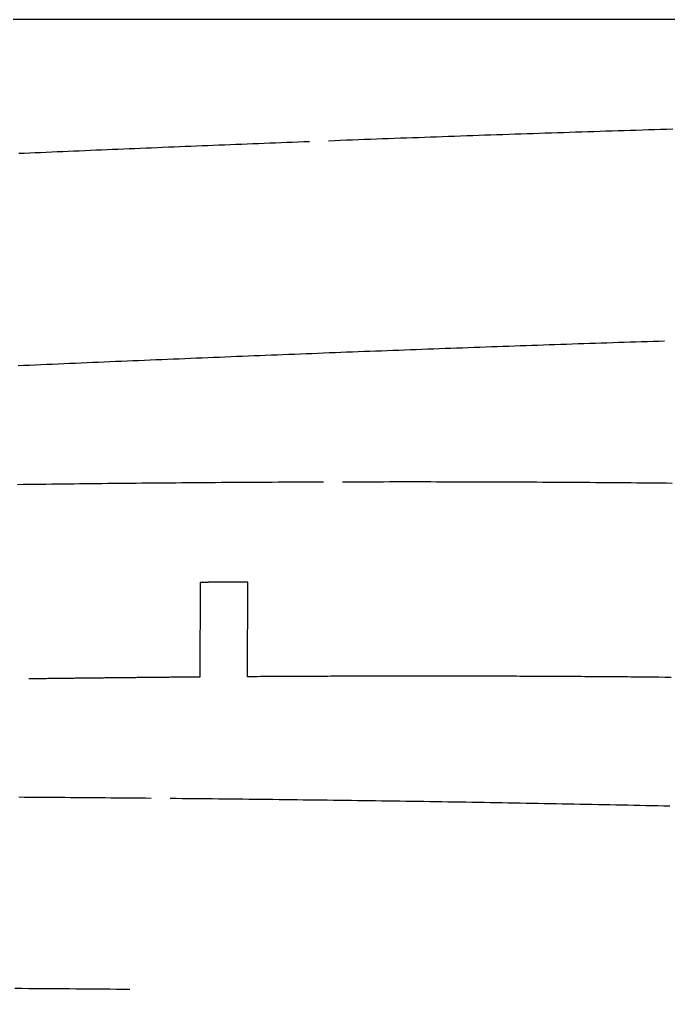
# Model space of a CAD drawing. Extents: x -537 to 363, y 432 to 791.
# Drawn here: x -357.4 to -323.3, y 740 to 791.1 of the extents above; entities that cross this region are included whole.
import ezdxf

# ---------------------------------------------------------------- set-up
doc = ezdxf.new("R2010")
doc.units = 0
doc.layers.get('0').update_dxf_attribs({"linetype": 'CONTINUOUS'})
doc.layers.add('90X10', color=1, linetype='CONTINUOUS')

msp = doc.modelspace()

# ---------------------------------------------------------------- linework, layer by layer
for p, q in [((-347.934, 761.465), (-347.947, 756.486)), ((-345.446, 756.504), (-345.433, 761.484))]:
    msp.add_line(p, q)
for points in [[(-323.078, 785.299, 0), (-323.397, 785.289, 0), (-323.717, 785.28, 0), (-324.037, 785.27, 0), (-324.357, 785.26, 0), (-324.676, 785.25, 0), (-324.996, 785.24, 0), (-325.315, 785.23, 0), (-325.635, 785.22, 0), (-325.954, 785.21, 0), (-326.274, 785.2, 0), (-326.593, 785.19, 0), (-326.912, 785.18, 0), (-327.232, 785.17, 0), (-327.551, 785.16, 0), (-327.87, 785.149, 0), (-328.189, 785.139, 0), (-328.508, 785.129, 0), (-328.827, 785.118, 0), (-329.146, 785.108, 0), (-329.465, 785.097, 0), (-329.783, 785.087, 0), (-330.102, 785.076, 0), (-330.421, 785.065, 0), (-330.739, 785.055, 0), (-331.058, 785.044, 0), (-331.376, 785.033, 0), (-331.694, 785.022, 0), (-332.012, 785.011, 0), (-332.33, 785.001, 0), (-332.648, 784.99, 0), (-332.966, 784.979, 0), (-333.284, 784.968, 0), (-333.602, 784.957, 0), (-333.919, 784.945, 0), (-334.237, 784.934, 0), (-334.554, 784.923, 0), (-334.872, 784.912, 0), (-335.189, 784.901, 0), (-335.506, 784.889, 0), (-335.823, 784.878, 0), (-336.14, 784.867, 0), (-336.456, 784.855, 0), (-336.773, 784.844, 0), (-337.089, 784.832, 0), (-337.406, 784.821, 0), (-337.722, 784.809, 0), (-338.038, 784.798, 0), (-338.354, 784.786, 0), (-338.67, 784.775, 0), (-338.986, 784.763, 0), (-339.301, 784.751, 0), (-339.617, 784.739, 0), (-339.932, 784.728, 0), (-340.247, 784.716, 0), (-340.562, 784.704, 0), (-340.877, 784.692, 0), (-341.192, 784.68, 0)], [(-342.191, 784.642, 0), (-342.49, 784.631, 0), (-342.788, 784.619, 0), (-343.086, 784.608, 0), (-343.385, 784.596, 0), (-343.683, 784.585, 0), (-343.981, 784.573, 0), (-344.278, 784.562, 0), (-344.576, 784.55, 0), (-344.873, 784.538, 0), (-345.171, 784.527, 0), (-345.468, 784.515, 0), (-345.765, 784.503, 0), (-346.061, 784.491, 0), (-346.358, 784.48, 0), (-346.654, 784.468, 0), (-346.951, 784.456, 0), (-347.247, 784.444, 0), (-347.542, 784.432, 0), (-347.838, 784.42, 0), (-348.134, 784.408, 0), (-348.429, 784.396, 0), (-348.724, 784.384, 0), (-349.019, 784.372, 0), (-349.314, 784.36, 0), (-349.609, 784.348, 0), (-349.903, 784.336, 0), (-350.197, 784.324, 0), (-350.491, 784.312, 0), (-350.785, 784.3, 0), (-351.079, 784.288, 0), (-351.372, 784.276, 0), (-351.665, 784.264, 0), (-351.958, 784.251, 0), (-352.251, 784.239, 0), (-352.544, 784.227, 0), (-352.836, 784.215, 0), (-353.128, 784.202, 0), (-353.42, 784.19, 0), (-353.712, 784.178, 0), (-354.003, 784.165, 0), (-354.295, 784.153, 0), (-354.586, 784.141, 0), (-354.877, 784.128, 0), (-355.167, 784.116, 0), (-355.458, 784.103, 0), (-355.748, 784.091, 0), (-356.038, 784.079, 0), (-356.328, 784.066, 0), (-356.617, 784.054, 0), (-356.906, 784.041, 0), (-357.195, 784.029, 0), (-357.484, 784.016, 0)], [(-323.507, 774.153, 0), (-323.81, 774.144, 0), (-324.113, 774.134, 0), (-324.416, 774.124, 0), (-324.719, 774.115, 0), (-325.023, 774.105, 0), (-325.326, 774.095, 0), (-325.629, 774.085, 0), (-325.933, 774.075, 0), (-326.236, 774.065, 0), (-326.54, 774.055, 0), (-326.843, 774.045, 0), (-327.147, 774.035, 0), (-327.45, 774.025, 0), (-327.754, 774.015, 0), (-328.058, 774.005, 0), (-328.362, 773.995, 0), (-328.666, 773.984, 0), (-328.97, 773.974, 0), (-329.274, 773.964, 0), (-329.578, 773.953, 0), (-329.882, 773.943, 0), (-330.186, 773.932, 0), (-330.49, 773.922, 0), (-330.794, 773.911, 0), (-331.098, 773.901, 0), (-331.402, 773.89, 0), (-331.707, 773.879, 0), (-332.011, 773.869, 0), (-332.315, 773.858, 0), (-332.62, 773.847, 0), (-332.924, 773.836, 0), (-333.228, 773.826, 0), (-333.533, 773.815, 0), (-333.837, 773.804, 0), (-334.142, 773.793, 0), (-334.446, 773.782, 0), (-334.751, 773.771, 0), (-335.055, 773.76, 0), (-335.36, 773.749, 0), (-335.664, 773.737, 0), (-335.969, 773.726, 0), (-336.273, 773.715, 0), (-336.578, 773.704, 0), (-336.882, 773.692, 0), (-337.187, 773.681, 0), (-337.491, 773.67, 0), (-337.796, 773.658, 0), (-338.101, 773.647, 0), (-338.405, 773.635, 0), (-338.71, 773.624, 0), (-339.014, 773.612, 0), (-339.319, 773.601, 0), (-339.623, 773.589, 0), (-339.928, 773.578, 0), (-340.232, 773.566, 0), (-340.537, 773.554, 0), (-340.841, 773.542, 0), (-341.146, 773.531, 0), (-341.45, 773.519, 0), (-341.755, 773.507, 0), (-342.059, 773.495, 0), (-342.363, 773.483, 0), (-342.668, 773.471, 0), (-342.972, 773.459, 0), (-343.276, 773.447, 0), (-343.581, 773.435, 0), (-343.885, 773.423, 0), (-344.189, 773.411, 0), (-344.493, 773.399, 0), (-344.797, 773.387, 0), (-345.102, 773.375, 0), (-345.406, 773.363, 0), (-345.71, 773.35, 0), (-346.014, 773.338, 0), (-346.317, 773.326, 0), (-346.621, 773.314, 0), (-346.925, 773.301, 0), (-347.229, 773.289, 0), (-347.533, 773.277, 0), (-347.836, 773.264, 0), (-348.14, 773.252, 0), (-348.444, 773.239, 0), (-348.747, 773.227, 0), (-349.051, 773.214, 0), (-349.354, 773.202, 0), (-349.657, 773.189, 0), (-349.961, 773.176, 0), (-350.264, 773.164, 0), (-350.567, 773.151, 0), (-350.87, 773.138, 0), (-351.173, 773.126, 0), (-351.476, 773.113, 0), (-351.779, 773.1, 0), (-352.082, 773.087, 0), (-352.385, 773.075, 0), (-352.687, 773.062, 0), (-352.99, 773.049, 0), (-353.292, 773.036, 0), (-353.595, 773.023, 0), (-353.897, 773.01, 0), (-354.199, 772.997, 0), (-354.502, 772.984, 0), (-354.804, 772.971, 0), (-355.106, 772.958, 0), (-355.408, 772.945, 0), (-355.709, 772.932, 0), (-356.011, 772.919, 0), (-356.313, 772.906, 0), (-356.614, 772.893, 0), (-356.916, 772.88, 0), (-357.217, 772.866, 0), (-357.518, 772.853, 0)], [(-341.449, 766.739, 0), (-341.748, 766.738, 0), (-342.048, 766.736, 0), (-342.347, 766.735, 0), (-342.646, 766.734, 0), (-342.945, 766.733, 0), (-343.245, 766.732, 0), (-343.544, 766.73, 0), (-343.843, 766.729, 0), (-344.142, 766.727, 0), (-344.441, 766.726, 0), (-344.74, 766.724, 0), (-345.039, 766.722, 0), (-345.338, 766.721, 0), (-345.637, 766.719, 0), (-345.935, 766.717, 0), (-346.234, 766.715, 0), (-346.533, 766.713, 0), (-346.832, 766.711, 0), (-347.13, 766.709, 0), (-347.429, 766.707, 0), (-347.727, 766.705, 0), (-348.026, 766.702, 0), (-348.324, 766.7, 0), (-348.622, 766.698, 0), (-348.921, 766.695, 0), (-349.219, 766.693, 0), (-349.517, 766.69, 0), (-349.815, 766.688, 0), (-350.113, 766.685, 0), (-350.411, 766.682, 0), (-350.709, 766.68, 0), (-351.007, 766.677, 0), (-351.305, 766.674, 0), (-351.603, 766.671, 0), (-351.9, 766.668, 0), (-352.198, 766.665, 0), (-352.496, 766.662, 0), (-352.793, 766.659, 0), (-353.091, 766.656, 0), (-353.388, 766.653, 0), (-353.686, 766.649, 0), (-353.983, 766.646, 0), (-354.28, 766.643, 0), (-354.577, 766.639, 0), (-354.874, 766.636, 0), (-355.172, 766.632, 0), (-355.469, 766.629, 0), (-355.765, 766.625, 0), (-356.062, 766.621, 0), (-356.359, 766.618, 0), (-356.656, 766.614, 0), (-356.953, 766.61, 0), (-357.249, 766.606, 0), (-357.546, 766.602, 0)], [(-323.102, 766.673, 0), (-323.412, 766.676, 0), (-323.723, 766.679, 0), (-324.033, 766.682, 0), (-324.343, 766.686, 0), (-324.654, 766.689, 0), (-324.964, 766.692, 0), (-325.274, 766.694, 0), (-325.584, 766.697, 0), (-325.895, 766.7, 0), (-326.205, 766.703, 0), (-326.515, 766.705, 0), (-326.825, 766.708, 0), (-327.135, 766.71, 0), (-327.445, 766.712, 0), (-327.756, 766.715, 0), (-328.066, 766.717, 0), (-328.376, 766.719, 0), (-328.686, 766.721, 0), (-328.996, 766.723, 0), (-329.306, 766.725, 0), (-329.616, 766.726, 0), (-329.926, 766.728, 0), (-330.236, 766.73, 0), (-330.546, 766.731, 0), (-330.856, 766.733, 0), (-331.166, 766.734, 0), (-331.475, 766.735, 0), (-331.785, 766.737, 0), (-332.095, 766.738, 0), (-332.405, 766.739, 0), (-332.715, 766.74, 0), (-333.024, 766.741, 0), (-333.334, 766.742, 0), (-333.644, 766.742, 0), (-333.954, 766.743, 0), (-334.263, 766.744, 0), (-334.573, 766.744, 0), (-334.882, 766.745, 0), (-335.192, 766.745, 0), (-335.501, 766.745, 0), (-335.811, 766.746, 0), (-336.12, 766.746, 0), (-336.43, 766.746, 0), (-336.739, 766.746, 0), (-337.048, 766.746, 0), (-337.358, 766.746, 0), (-337.667, 766.746, 0), (-337.976, 766.746, 0), (-338.286, 766.745, 0), (-338.595, 766.745, 0), (-338.904, 766.745, 0), (-339.213, 766.744, 0), (-339.522, 766.744, 0), (-339.831, 766.743, 0), (-340.14, 766.742, 0), (-340.449, 766.741, 0)], [(-345.433, 761.484, 0), (-345.441, 761.484, 0), (-345.448, 761.484, 0), (-345.456, 761.484, 0), (-345.464, 761.483, 0), (-345.472, 761.483, 0), (-345.48, 761.483, 0), (-345.487, 761.483, 0), (-345.495, 761.483, 0), (-345.503, 761.483, 0), (-345.511, 761.483, 0), (-345.519, 761.483, 0), (-345.527, 761.483, 0), (-345.534, 761.483, 0), (-345.542, 761.483, 0), (-345.55, 761.483, 0), (-345.558, 761.483, 0), (-345.566, 761.483, 0), (-345.573, 761.483, 0), (-345.581, 761.483, 0), (-345.589, 761.483, 0), (-345.597, 761.483, 0), (-345.605, 761.483, 0), (-345.613, 761.482, 0), (-345.62, 761.482, 0), (-345.628, 761.482, 0), (-345.636, 761.482, 0), (-345.644, 761.482, 0), (-345.652, 761.482, 0), (-345.659, 761.482, 0), (-345.667, 761.482, 0), (-345.675, 761.482, 0), (-345.683, 761.482, 0), (-345.691, 761.482, 0), (-345.699, 761.482, 0), (-345.706, 761.482, 0), (-345.714, 761.482, 0), (-345.722, 761.482, 0), (-345.73, 761.482, 0), (-345.738, 761.482, 0), (-345.746, 761.482, 0), (-345.753, 761.482, 0), (-345.761, 761.481, 0), (-345.769, 761.481, 0), (-345.777, 761.481, 0), (-345.785, 761.481, 0), (-345.792, 761.481, 0), (-345.8, 761.481, 0), (-345.808, 761.481, 0), (-345.816, 761.481, 0), (-345.824, 761.481, 0), (-345.832, 761.481, 0), (-345.839, 761.481, 0), (-345.847, 761.481, 0), (-345.855, 761.481, 0), (-345.863, 761.481, 0), (-345.871, 761.481, 0), (-345.879, 761.481, 0), (-345.886, 761.481, 0), (-345.894, 761.481, 0), (-345.902, 761.481, 0), (-345.91, 761.48, 0), (-345.918, 761.48, 0), (-345.925, 761.48, 0), (-345.933, 761.48, 0), (-345.941, 761.48, 0), (-345.949, 761.48, 0), (-345.957, 761.48, 0), (-345.965, 761.48, 0), (-345.972, 761.48, 0), (-345.98, 761.48, 0), (-345.988, 761.48, 0), (-345.996, 761.48, 0), (-346.004, 761.48, 0), (-346.012, 761.48, 0), (-346.019, 761.48, 0), (-346.027, 761.48, 0), (-346.035, 761.48, 0), (-346.043, 761.48, 0), (-346.051, 761.479, 0), (-346.059, 761.479, 0), (-346.066, 761.479, 0), (-346.074, 761.479, 0), (-346.082, 761.479, 0), (-346.09, 761.479, 0), (-346.098, 761.479, 0), (-346.105, 761.479, 0), (-346.113, 761.479, 0), (-346.121, 761.479, 0), (-346.129, 761.479, 0), (-346.137, 761.479, 0), (-346.145, 761.479, 0), (-346.152, 761.479, 0), (-346.16, 761.479, 0), (-346.168, 761.479, 0), (-346.176, 761.479, 0), (-346.184, 761.479, 0), (-346.192, 761.479, 0), (-346.199, 761.478, 0), (-346.207, 761.478, 0), (-346.215, 761.478, 0), (-346.223, 761.478, 0), (-346.231, 761.478, 0), (-346.239, 761.478, 0), (-346.246, 761.478, 0), (-346.254, 761.478, 0), (-346.262, 761.478, 0), (-346.27, 761.478, 0), (-346.278, 761.478, 0), (-346.286, 761.478, 0), (-346.293, 761.478, 0), (-346.301, 761.478, 0), (-346.309, 761.478, 0), (-346.317, 761.478, 0), (-346.325, 761.478, 0), (-346.333, 761.478, 0), (-346.34, 761.477, 0), (-346.348, 761.477, 0), (-346.356, 761.477, 0), (-346.364, 761.477, 0), (-346.372, 761.477, 0), (-346.38, 761.477, 0), (-346.387, 761.477, 0), (-346.395, 761.477, 0), (-346.403, 761.477, 0), (-346.411, 761.477, 0), (-346.419, 761.477, 0), (-346.427, 761.477, 0), (-346.434, 761.477, 0), (-346.442, 761.477, 0), (-346.45, 761.477, 0), (-346.458, 761.477, 0), (-346.466, 761.477, 0), (-346.474, 761.476, 0), (-346.481, 761.476, 0), (-346.489, 761.476, 0), (-346.497, 761.476, 0), (-346.505, 761.476, 0), (-346.513, 761.476, 0), (-346.521, 761.476, 0), (-346.528, 761.476, 0), (-346.536, 761.476, 0), (-346.544, 761.476, 0), (-346.552, 761.476, 0), (-346.56, 761.476, 0), (-346.568, 761.476, 0), (-346.576, 761.476, 0), (-346.583, 761.476, 0), (-346.591, 761.476, 0), (-346.599, 761.476, 0), (-346.607, 761.476, 0), (-346.615, 761.475, 0), (-346.623, 761.475, 0), (-346.63, 761.475, 0), (-346.638, 761.475, 0), (-346.646, 761.475, 0), (-346.654, 761.475, 0), (-346.662, 761.475, 0), (-346.67, 761.475, 0), (-346.677, 761.475, 0), (-346.685, 761.475, 0), (-346.693, 761.475, 0), (-346.701, 761.475, 0), (-346.709, 761.475, 0), (-346.717, 761.475, 0), (-346.724, 761.475, 0), (-346.732, 761.475, 0), (-346.74, 761.475, 0), (-346.748, 761.474, 0), (-346.756, 761.474, 0), (-346.764, 761.474, 0), (-346.772, 761.474, 0), (-346.779, 761.474, 0), (-346.787, 761.474, 0), (-346.795, 761.474, 0), (-346.803, 761.474, 0), (-346.811, 761.474, 0), (-346.819, 761.474, 0), (-346.826, 761.474, 0), (-346.834, 761.474, 0), (-346.842, 761.474, 0), (-346.85, 761.474, 0), (-346.858, 761.474, 0), (-346.866, 761.474, 0), (-346.874, 761.474, 0), (-346.881, 761.474, 0), (-346.889, 761.473, 0), (-346.897, 761.473, 0), (-346.905, 761.473, 0), (-346.913, 761.473, 0), (-346.921, 761.473, 0), (-346.928, 761.473, 0), (-346.936, 761.473, 0), (-346.944, 761.473, 0), (-346.952, 761.473, 0), (-346.96, 761.473, 0), (-346.968, 761.473, 0), (-346.976, 761.473, 0), (-346.983, 761.473, 0), (-346.991, 761.473, 0), (-346.999, 761.473, 0), (-347.007, 761.473, 0), (-347.015, 761.473, 0), (-347.023, 761.472, 0), (-347.03, 761.472, 0), (-347.038, 761.472, 0), (-347.046, 761.472, 0), (-347.054, 761.472, 0), (-347.062, 761.472, 0), (-347.07, 761.472, 0), (-347.078, 761.472, 0), (-347.085, 761.472, 0), (-347.093, 761.472, 0), (-347.101, 761.472, 0), (-347.109, 761.472, 0), (-347.117, 761.472, 0), (-347.125, 761.472, 0), (-347.132, 761.472, 0), (-347.14, 761.472, 0), (-347.148, 761.471, 0), (-347.156, 761.471, 0), (-347.164, 761.471, 0), (-347.172, 761.471, 0), (-347.18, 761.471, 0), (-347.187, 761.471, 0), (-347.195, 761.471, 0), (-347.203, 761.471, 0), (-347.211, 761.471, 0), (-347.219, 761.471, 0), (-347.227, 761.471, 0), (-347.235, 761.471, 0), (-347.242, 761.471, 0), (-347.25, 761.471, 0), (-347.258, 761.471, 0), (-347.266, 761.471, 0), (-347.274, 761.471, 0), (-347.282, 761.47, 0), (-347.29, 761.47, 0), (-347.297, 761.47, 0), (-347.305, 761.47, 0), (-347.313, 761.47, 0), (-347.321, 761.47, 0), (-347.329, 761.47, 0), (-347.337, 761.47, 0), (-347.345, 761.47, 0), (-347.352, 761.47, 0), (-347.36, 761.47, 0), (-347.368, 761.47, 0), (-347.376, 761.47, 0), (-347.384, 761.47, 0), (-347.392, 761.47, 0), (-347.4, 761.47, 0), (-347.407, 761.469, 0), (-347.415, 761.469, 0), (-347.423, 761.469, 0), (-347.431, 761.469, 0), (-347.439, 761.469, 0), (-347.447, 761.469, 0), (-347.455, 761.469, 0), (-347.462, 761.469, 0), (-347.47, 761.469, 0), (-347.478, 761.469, 0), (-347.486, 761.469, 0), (-347.494, 761.469, 0), (-347.502, 761.469, 0), (-347.51, 761.469, 0), (-347.517, 761.469, 0), (-347.525, 761.469, 0), (-347.533, 761.468, 0), (-347.541, 761.468, 0), (-347.549, 761.468, 0), (-347.557, 761.468, 0), (-347.565, 761.468, 0), (-347.572, 761.468, 0), (-347.58, 761.468, 0), (-347.588, 761.468, 0), (-347.596, 761.468, 0), (-347.604, 761.468, 0), (-347.612, 761.468, 0), (-347.62, 761.468, 0), (-347.627, 761.468, 0), (-347.635, 761.468, 0), (-347.643, 761.468, 0), (-347.651, 761.468, 0), (-347.659, 761.468, 0), (-347.667, 761.467, 0), (-347.675, 761.467, 0), (-347.682, 761.467, 0), (-347.69, 761.467, 0), (-347.698, 761.467, 0), (-347.706, 761.467, 0), (-347.714, 761.467, 0), (-347.722, 761.467, 0), (-347.73, 761.467, 0), (-347.738, 761.467, 0), (-347.745, 761.467, 0), (-347.753, 761.467, 0), (-347.761, 761.467, 0), (-347.769, 761.467, 0), (-347.777, 761.467, 0), (-347.785, 761.466, 0), (-347.793, 761.466, 0), (-347.8, 761.466, 0), (-347.808, 761.466, 0), (-347.816, 761.466, 0), (-347.824, 761.466, 0), (-347.832, 761.466, 0), (-347.84, 761.466, 0), (-347.848, 761.466, 0), (-347.855, 761.466, 0), (-347.863, 761.466, 0), (-347.871, 761.466, 0), (-347.879, 761.466, 0), (-347.887, 761.466, 0), (-347.895, 761.466, 0), (-347.903, 761.466, 0), (-347.911, 761.465, 0), (-347.918, 761.465, 0), (-347.926, 761.465, 0), (-347.934, 761.465, 0)], [(-347.947, 756.486, 0), (-348.017, 756.485, 0), (-348.087, 756.485, 0), (-348.157, 756.484, 0), (-348.227, 756.483, 0), (-348.297, 756.483, 0), (-348.367, 756.482, 0), (-348.437, 756.482, 0), (-348.507, 756.481, 0), (-348.577, 756.481, 0), (-348.647, 756.48, 0), (-348.717, 756.479, 0), (-348.788, 756.479, 0), (-348.858, 756.478, 0), (-348.928, 756.478, 0), (-348.998, 756.477, 0), (-349.068, 756.476, 0), (-349.138, 756.476, 0), (-349.209, 756.475, 0), (-349.279, 756.475, 0), (-349.349, 756.474, 0), (-349.419, 756.473, 0), (-349.49, 756.473, 0), (-349.56, 756.472, 0), (-349.63, 756.471, 0), (-349.7, 756.471, 0), (-349.771, 756.47, 0), (-349.841, 756.469, 0), (-349.911, 756.469, 0), (-349.982, 756.468, 0), (-350.052, 756.468, 0), (-350.122, 756.467, 0), (-350.193, 756.466, 0), (-350.263, 756.466, 0), (-350.334, 756.465, 0), (-350.404, 756.464, 0), (-350.475, 756.464, 0), (-350.545, 756.463, 0), (-350.616, 756.462, 0), (-350.686, 756.462, 0), (-350.757, 756.461, 0), (-350.827, 756.46, 0), (-350.898, 756.459, 0), (-350.968, 756.459, 0), (-351.039, 756.458, 0), (-351.109, 756.457, 0), (-351.18, 756.457, 0), (-351.251, 756.456, 0), (-351.321, 756.455, 0), (-351.392, 756.455, 0), (-351.462, 756.454, 0), (-351.533, 756.453, 0), (-351.604, 756.452, 0), (-351.674, 756.452, 0), (-351.745, 756.451, 0), (-351.816, 756.45, 0), (-351.887, 756.45, 0), (-351.957, 756.449, 0), (-352.028, 756.448, 0), (-352.099, 756.447, 0), (-352.17, 756.447, 0), (-352.241, 756.446, 0), (-352.311, 756.445, 0), (-352.382, 756.444, 0), (-352.453, 756.444, 0), (-352.524, 756.443, 0), (-352.595, 756.442, 0), (-352.666, 756.441, 0), (-352.737, 756.441, 0), (-352.808, 756.44, 0), (-352.879, 756.439, 0), (-352.949, 756.438, 0), (-353.02, 756.437, 0), (-353.091, 756.437, 0), (-353.162, 756.436, 0), (-353.233, 756.435, 0), (-353.304, 756.434, 0), (-353.375, 756.433, 0), (-353.447, 756.433, 0), (-353.518, 756.432, 0), (-353.589, 756.431, 0), (-353.66, 756.43, 0), (-353.731, 756.429, 0), (-353.802, 756.429, 0), (-353.873, 756.428, 0), (-353.944, 756.427, 0), (-354.016, 756.426, 0), (-354.087, 756.425, 0), (-354.158, 756.425, 0), (-354.229, 756.424, 0), (-354.3, 756.423, 0), (-354.372, 756.422, 0), (-354.443, 756.421, 0), (-354.514, 756.42, 0), (-354.585, 756.419, 0), (-354.657, 756.419, 0), (-354.728, 756.418, 0), (-354.799, 756.417, 0), (-354.871, 756.416, 0), (-354.942, 756.415, 0), (-355.014, 756.414, 0), (-355.085, 756.413, 0), (-355.156, 756.413, 0), (-355.228, 756.412, 0), (-355.299, 756.411, 0), (-355.371, 756.41, 0), (-355.442, 756.409, 0), (-355.514, 756.408, 0), (-355.585, 756.407, 0), (-355.657, 756.406, 0), (-355.728, 756.406, 0), (-355.8, 756.405, 0), (-355.871, 756.404, 0), (-355.943, 756.403, 0), (-356.014, 756.402, 0), (-356.086, 756.401, 0), (-356.158, 756.4, 0), (-356.229, 756.399, 0), (-356.301, 756.398, 0), (-356.373, 756.397, 0), (-356.444, 756.396, 0), (-356.516, 756.395, 0), (-356.588, 756.395, 0), (-356.659, 756.394, 0), (-356.731, 756.393, 0), (-356.803, 756.392, 0), (-356.875, 756.391, 0), (-356.947, 756.39, 0)], [(-324.475, 756.482, 0), (-324.636, 756.483, 0), (-324.797, 756.485, 0), (-324.959, 756.486, 0), (-325.12, 756.488, 0), (-325.281, 756.489, 0), (-325.443, 756.491, 0), (-325.604, 756.492, 0), (-325.766, 756.493, 0), (-325.927, 756.494, 0), (-326.089, 756.496, 0), (-326.251, 756.497, 0), (-326.413, 756.498, 0), (-326.574, 756.499, 0), (-326.736, 756.501, 0), (-326.898, 756.502, 0), (-327.06, 756.503, 0), (-327.222, 756.504, 0), (-327.385, 756.505, 0), (-327.547, 756.506, 0), (-327.709, 756.507, 0), (-327.871, 756.508, 0), (-328.034, 756.509, 0), (-328.196, 756.51, 0), (-328.359, 756.511, 0), (-328.521, 756.512, 0), (-328.684, 756.513, 0), (-328.846, 756.514, 0), (-329.009, 756.515, 0), (-329.172, 756.516, 0), (-329.335, 756.517, 0), (-329.498, 756.518, 0), (-329.661, 756.519, 0), (-329.824, 756.519, 0), (-329.987, 756.52, 0), (-330.15, 756.521, 0), (-330.313, 756.522, 0), (-330.476, 756.522, 0), (-330.64, 756.523, 0), (-330.803, 756.524, 0), (-330.967, 756.524, 0), (-331.13, 756.525, 0), (-331.294, 756.526, 0), (-331.457, 756.526, 0), (-331.621, 756.527, 0), (-331.785, 756.527, 0), (-331.949, 756.528, 0), (-332.112, 756.528, 0), (-332.276, 756.529, 0), (-332.44, 756.529, 0), (-332.605, 756.53, 0), (-332.769, 756.53, 0), (-332.933, 756.531, 0), (-333.097, 756.531, 0), (-333.261, 756.531, 0), (-333.426, 756.532, 0), (-333.59, 756.532, 0), (-333.755, 756.532, 0), (-333.919, 756.533, 0), (-334.084, 756.533, 0), (-334.249, 756.533, 0), (-334.414, 756.533, 0), (-334.579, 756.533, 0), (-334.743, 756.534, 0), (-334.908, 756.534, 0), (-335.074, 756.534, 0), (-335.239, 756.534, 0), (-335.404, 756.534, 0), (-335.569, 756.534, 0), (-335.734, 756.534, 0), (-335.9, 756.534, 0), (-336.065, 756.534, 0), (-336.231, 756.534, 0), (-336.396, 756.534, 0), (-336.562, 756.534, 0), (-336.728, 756.534, 0), (-336.894, 756.534, 0), (-337.06, 756.534, 0), (-337.225, 756.534, 0), (-337.391, 756.534, 0), (-337.558, 756.534, 0), (-337.724, 756.533, 0), (-337.89, 756.533, 0), (-338.056, 756.533, 0), (-338.223, 756.533, 0), (-338.389, 756.532, 0), (-338.556, 756.532, 0), (-338.722, 756.532, 0), (-338.889, 756.532, 0), (-339.056, 756.531, 0), (-339.222, 756.531, 0), (-339.389, 756.53, 0), (-339.556, 756.53, 0), (-339.723, 756.53, 0), (-339.89, 756.529, 0), (-340.057, 756.529, 0), (-340.225, 756.528, 0), (-340.392, 756.528, 0), (-340.559, 756.527, 0), (-340.727, 756.527, 0), (-340.894, 756.526, 0), (-341.062, 756.526, 0), (-341.229, 756.525, 0), (-341.397, 756.524, 0), (-341.565, 756.524, 0), (-341.733, 756.523, 0), (-341.901, 756.522, 0), (-342.069, 756.522, 0), (-342.237, 756.521, 0), (-342.405, 756.52, 0), (-342.573, 756.519, 0), (-342.742, 756.519, 0), (-342.91, 756.518, 0), (-343.079, 756.517, 0), (-343.247, 756.516, 0), (-343.416, 756.515, 0), (-343.585, 756.515, 0), (-343.753, 756.514, 0), (-343.922, 756.513, 0), (-344.091, 756.512, 0), (-344.26, 756.511, 0), (-344.429, 756.51, 0), (-344.599, 756.509, 0), (-344.768, 756.508, 0), (-344.937, 756.507, 0), (-345.107, 756.506, 0), (-345.276, 756.505, 0), (-345.446, 756.504, 0)], [(-323.159, 756.469, 0), (-323.488, 756.472, 0), (-323.817, 756.476, 0), (-324.146, 756.479, 0), (-324.475, 756.482, 0)], [(-350.511, 750.106, 0), (-350.814, 750.109, 0), (-351.117, 750.112, 0), (-351.42, 750.114, 0), (-351.724, 750.117, 0), (-352.027, 750.12, 0), (-352.33, 750.122, 0), (-352.633, 750.125, 0), (-352.936, 750.127, 0), (-353.239, 750.13, 0), (-353.543, 750.132, 0), (-353.846, 750.135, 0), (-354.149, 750.137, 0), (-354.452, 750.14, 0), (-354.755, 750.142, 0), (-355.058, 750.144, 0), (-355.361, 750.146, 0), (-355.664, 750.149, 0), (-355.966, 750.151, 0), (-356.269, 750.153, 0), (-356.572, 750.155, 0), (-356.875, 750.157, 0), (-357.178, 750.16, 0), (-357.48, 750.162, 0)], [(-323.241, 749.694, 0), (-323.555, 749.701, 0), (-323.869, 749.707, 0), (-324.182, 749.714, 0), (-324.496, 749.721, 0), (-324.81, 749.728, 0), (-325.124, 749.734, 0), (-325.439, 749.741, 0), (-325.753, 749.748, 0), (-326.067, 749.754, 0), (-326.382, 749.761, 0), (-326.697, 749.767, 0), (-327.011, 749.773, 0), (-327.326, 749.78, 0), (-327.641, 749.786, 0), (-327.956, 749.792, 0), (-328.271, 749.798, 0), (-328.586, 749.804, 0), (-328.901, 749.81, 0), (-329.217, 749.816, 0), (-329.532, 749.822, 0), (-329.848, 749.828, 0), (-330.163, 749.834, 0), (-330.479, 749.839, 0), (-330.795, 749.845, 0), (-331.11, 749.851, 0), (-331.426, 749.856, 0), (-331.742, 749.862, 0), (-332.058, 749.867, 0), (-332.374, 749.873, 0), (-332.691, 749.878, 0), (-333.007, 749.883, 0), (-333.323, 749.889, 0), (-333.64, 749.894, 0), (-333.956, 749.899, 0), (-334.273, 749.904, 0), (-334.589, 749.909, 0), (-334.906, 749.914, 0), (-335.222, 749.919, 0), (-335.539, 749.924, 0), (-335.856, 749.929, 0), (-336.173, 749.934, 0), (-336.49, 749.939, 0), (-336.807, 749.943, 0), (-337.124, 749.948, 0), (-337.441, 749.953, 0), (-337.758, 749.957, 0), (-338.075, 749.962, 0), (-338.392, 749.966, 0), (-338.709, 749.971, 0), (-339.027, 749.975, 0), (-339.344, 749.98, 0), (-339.661, 749.984, 0), (-339.979, 749.988, 0), (-340.296, 749.992, 0), (-340.614, 749.997, 0), (-340.931, 750.001, 0), (-341.249, 750.005, 0), (-341.566, 750.009, 0), (-341.884, 750.013, 0), (-342.201, 750.017, 0), (-342.519, 750.021, 0), (-342.837, 750.025, 0), (-343.154, 750.029, 0), (-343.472, 750.032, 0), (-343.79, 750.036, 0), (-344.108, 750.04, 0), (-344.425, 750.044, 0), (-344.743, 750.047, 0), (-345.061, 750.051, 0), (-345.379, 750.054, 0), (-345.697, 750.058, 0), (-346.014, 750.061, 0), (-346.332, 750.065, 0), (-346.65, 750.068, 0), (-346.968, 750.071, 0), (-347.286, 750.075, 0), (-347.604, 750.078, 0), (-347.921, 750.081, 0), (-348.239, 750.084, 0), (-348.557, 750.088, 0), (-348.875, 750.091, 0), (-349.193, 750.094, 0), (-349.511, 750.097, 0)], [(-351.63, 740.054, 0), (-351.982, 740.057, 0), (-352.334, 740.061, 0), (-352.686, 740.064, 0), (-353.039, 740.067, 0), (-353.393, 740.07, 0), (-353.747, 740.073, 0), (-354.102, 740.075, 0), (-354.457, 740.078, 0), (-354.813, 740.081, 0), (-355.169, 740.084, 0), (-355.526, 740.087, 0), (-355.883, 740.089, 0), (-356.241, 740.092, 0), (-356.6, 740.095, 0), (-356.959, 740.098, 0), (-357.319, 740.1, 0), (-357.679, 740.103, 0)]]:
    msp.add_polyline3d(points)
at = {"layer": '90X10', "color": 1, "linetype": 'CONTINUOUS'}
msp.add_lwpolyline([(-537.056, 691.076), (362.944, 691.076), (362.944, 791.076), (-537.056, 791.076)], close=True, dxfattribs=at)

doc.saveas('drawing.dxf')
